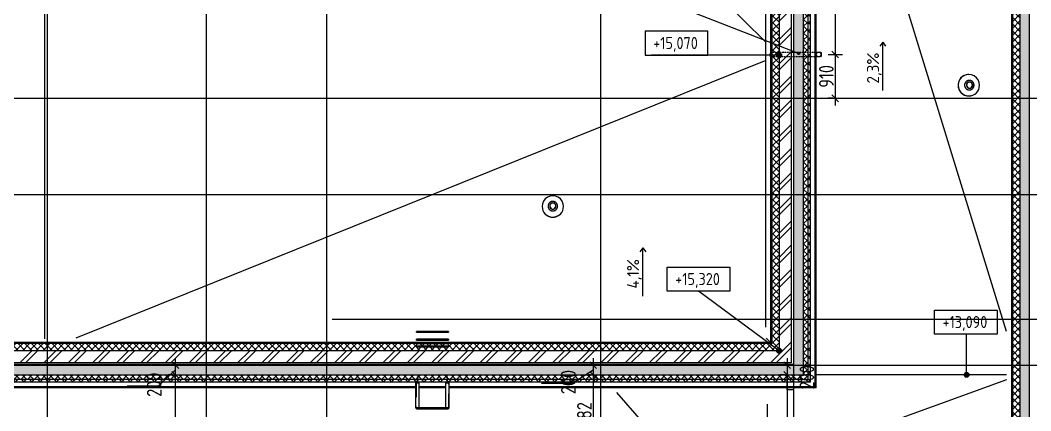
# Model space of a CAD drawing. Header units: millimetres. Extents: x -68946 to 690821, y -552984 to 293768.
# Drawn here: x 116507 to 137493, y -504953 to -496832 of the extents above; entities that cross this region are included whole.
import ezdxf

# ---------------------------------------------------------------- set-up
doc = ezdxf.new("R2010")
doc.units = ezdxf.units.MM
for name, pattern in [('200_ШТРИХ_ш1п0_6_', [8, 5, -3]), ('ADSK_Линия сетки', [2500, 2000, -250, 0, -250]), ('ADSK_Невидимые', [500, 300, -200])]:
    doc.linetypes.add(name, pattern=pattern)
doc.layers.get('Defpoints').update_dxf_attribs({"color": 250})
for name, color, linetype, lineweight in [('Аннотация', 250, 'Continuous', 20), ('Крыша', 7, 'Continuous', 5), ('Линии', 7, 'Continuous', 5), ('Обобщенные модели', 250, 'Continuous', 9), ('Оборудование', 7, 'Continuous', 9), ('Ограждение', 7, 'Continuous', 5), ('Оси', 250, 'Continuous', 9), ('Отметки', 7, 'Continuous', 9), ('Перекрытие', 7, 'Continuous', 9), ('Размеры', 7, 'Continuous', 9), ('Стены внутренние', 7, 'Continuous', 9), ('Стены наружные', 7, 'Continuous', 9), ('Стены отделка', 7, 'Continuous', 13), ('Стены перегородки', 7, 'Continuous', 13), ('Стены штриховка', 250, 'Continuous', 9)]:
    doc.layers.add(name, color=color, linetype=linetype, lineweight=lineweight)
doc.styles.add('GOST Common_1', font='', dxfattribs={"width": 0.9, "height": 250})
doc.styles.add('GOST Common_2', font='', dxfattribs={"width": 0.8, "height": 350})
doc.styles.add('ISOCPEUR_1', font='isocpeur.ttf', dxfattribs={"width": 0.9, "height": 250})
doc.styles.add('А3', font='ГОСТ тип А.ttf')
doc.styles.get('GOST Common_1').set_extended_font_data('GOST Common')
doc.styles.get('GOST Common_2').set_extended_font_data('GOST Common')
doc.dimstyles.new('ADSK_Основной_2_мм', dxfattribs={"dimscale": 304.8, "dimtxt": 201.142999, "dimasz": 0.463911, "dimexe": 0.492126, "dimexo": 0.492126, "dimgap": 0.098425, "dimtad": 1, "dimdec": 0, "dimdsep": 46, "dimtxsty": 'GOST Common_2', "dimblk1": 'OBLIQUE', "dimblk2": 'OBLIQUE', "dimsah": 1, "dimcen": 0.09, "dimdle": 0.492126, "dimazin": 0, "dimtfac": 1, "dimtdec": 4, "dimtix": 1, "dimtmove": 1, "dimatfit": 3, "dimfxl": 1, "dimtvp": 1, "dimtolj": 1, "dimtzin": 0, "dimlwd": 9, "dimlwe": 9, "dimarcsym": 2})
doc.dimstyles.new('ADSK_Основной_2_мм_1', dxfattribs={"dimscale": 304.8, "dimtxt": 201.142999, "dimasz": 0.463911, "dimexe": 0.492126, "dimexo": 0.492126, "dimgap": 0.098425, "dimtad": 1, "dimdec": 0, "dimdsep": 46, "dimtxsty": 'GOST Common_2', "dimblk1": 'OBLIQUE', "dimblk2": 'OBLIQUE', "dimsah": 1, "dimcen": 0.09, "dimdle": 0.492126, "dimazin": 0, "dimtfac": 1, "dimtdec": 4, "dimtix": 1, "dimtmove": 0, "dimatfit": 3, "dimfxl": 1, "dimtvp": 1, "dimtolj": 1, "dimtzin": 0, "dimlwd": 9, "dimlwe": 9, "dimarcsym": 2})
pattern_1 = [(135, (23667.23, -543980.64), (-142.56192, -142.56192), []), (135, (23809.8, -543980.64), (-142.56192, -142.56192), [252.016, -50.403, 3.353, -47.05])]
pattern_2 = [(45, (23667.23, -543980.64), (-70.71068, 70.71068), []), (135, (23667.23, -543980.64), (-70.71068, -70.71068), [])]
pattern_3 = [(135, (23667.23, -543980.64), (-84.85281, -84.85281), []), (225, (23667.23, -543980.64), (84.85281, -84.85281), [])]
pattern_4 = [(45, (23667.23, -543980.64), (-251.4472, 251.4472), []), (45, (23667.23, -543599.64), (-251.4472, 251.4472), [])]

# ---------------------------------------------------------------- blocks, each defined once
blk = doc.blocks.new('Анкер клиновой - Анкер клиновой МКТ V-A 10-10-15_115-14811140-АР3_Кладочный план кровли _17_930 С2-3')
at = {"layer": 'Обобщенные модели'}
for p, q in [((101706, 39734), (101706, 39625)), ((101706, 39734), (101716, 39734)), ((101716, 39625), (101716, 39734)), ((101703, 39619), (101703, 39615)), ((101703, 39615), (101705, 39615)), ((101719, 39615), (101703, 39615)), ((101706, 39614), (101706, 39605)), ((101716, 39605), (101706, 39605)), ((101716, 39605), (101716, 39614)), ((101717, 39615), (101719, 39615)), ((101719, 39615), (101719, 39619))]:
    blk.add_line(p, q, dxfattribs=at)
blk = doc.blocks.new('ОМ_Арматурный стержень_Форма 1 - ОМ_Арматурный стержень_Форма 1-40927686-АР3_Кладочный план кровли _17_930 С2-3')
at = {"layer": 'Обобщенные модели'}
for p, q in [((101734, 40679), (101066, 40679)), ((101066, 40670), (101066, 40679)), ((101066, 40661), (101066, 40670)), ((101066, 40661), (101734, 40661)), ((101734, 40679), (101734, 40670)), ((101734, 40670), (101734, 40661))]:
    blk.add_line(p, q, dxfattribs=at)
blk = doc.blocks.new('TN_Аэратор кровельный ТехноНИКОЛЬ - Аэратор кровельный ТехноНИКОЛЬ 160х460мм-36023644-АР3_Кладочный план кровли _17_930 С2-3')
at = {"layer": 'Оборудование'}
for p, q in [((74130, 40915), (74130, 40915)), ((74175, 40763), (74175, 40763)), ((74200, 40636), (74200, 40636)), ((74216, 40478), (74217, 40478))]:
    blk.add_line(p, q, dxfattribs=at)
at = {"layer": 'Оборудование', "flags": 128}
for points in [[(74281, 40698), (74281, 40702), (74281, 40706), (74281, 40710), (74280, 40714), (74279, 40718), (74279, 40722), (74278, 40726), (74276, 40729), (74275, 40733), (74274, 40737), (74272, 40740), (74270, 40744), (74268, 40747), (74266, 40751), (74264, 40754), (74262, 40757), (74259, 40760), (74257, 40764), (74254, 40766), (74251, 40769), (74249, 40772), (74246, 40775), (74242, 40777), (74239, 40779), (74236, 40781), (74233, 40784), (74229, 40785), (74226, 40787), (74222, 40789), (74218, 40790), (74215, 40792), (74211, 40793), (74207, 40794), (74203, 40795), (74199, 40796), (74196, 40796), (74192, 40797), (74188, 40797), (74184, 40797), (74180, 40797), (74176, 40797), (74172, 40797), (74168, 40796), (74164, 40795), (74160, 40795), (74156, 40794), (74153, 40792), (74149, 40791), (74145, 40790), (74142, 40788), (74138, 40786), (74135, 40785), (74131, 40783), (74128, 40781), (74125, 40778), (74121, 40776), (74118, 40773), (74115, 40771), (74113, 40768), (74110, 40765), (74107, 40762), (74105, 40759), (74102, 40756), (74100, 40753), (74098, 40749), (74096, 40746), (74094, 40742), (74093, 40739), (74091, 40735), (74090, 40732), (74088, 40728), (74087, 40724), (74086, 40720), (74086, 40716), (74085, 40712), (74084, 40708), (74084, 40705), (74084, 40701), (74084, 40698)], [(74084, 40698), (74084, 40695), (74084, 40691), (74085, 40687), (74085, 40683), (74086, 40679), (74087, 40675), (74088, 40671), (74089, 40667), (74090, 40664), (74092, 40660), (74093, 40656), (74095, 40653), (74097, 40649), (74099, 40646), (74101, 40643), (74104, 40640), (74106, 40636), (74108, 40633), (74111, 40630), (74114, 40628), (74117, 40625), (74120, 40622), (74123, 40620), (74126, 40618), (74129, 40615), (74133, 40613), (74136, 40611), (74140, 40610), (74143, 40608), (74147, 40606), (74151, 40605), (74154, 40604), (74158, 40603), (74162, 40602), (74166, 40601), (74170, 40601), (74174, 40600), (74178, 40600), (74182, 40600), (74186, 40600), (74189, 40600), (74193, 40600), (74197, 40601), (74201, 40601), (74205, 40602), (74209, 40603), (74213, 40604), (74216, 40606), (74220, 40607), (74224, 40609), (74227, 40610), (74231, 40612), (74234, 40614), (74238, 40616), (74241, 40619), (74244, 40621), (74247, 40624), (74250, 40626), (74253, 40629), (74255, 40632), (74258, 40635), (74261, 40638), (74263, 40641), (74265, 40644), (74267, 40648), (74269, 40651), (74271, 40654), (74273, 40658), (74274, 40662), (74276, 40665), (74277, 40669), (74278, 40673), (74279, 40677), (74280, 40681), (74280, 40684), (74281, 40688), (74281, 40692), (74281, 40696), (74281, 40698)]]:
    blk.add_lwpolyline(points, dxfattribs=at)
at = {"layer": 'Оборудование'}
for centre, major_axis, start_param, end_param in [((74173, 40697), (-43, 218), 4.516907, 7.6585), ((74173, 40697), (-43, 218), 0.253317, 1.375315), ((74187, 40699), (-12.6, 63.8), 6.087704, 7.6585), ((74188, 40699), (-12.6, 63.8), 4.516907, 7.6585), ((74173, 40697), (-43, 218), 6.087704, 6.312103), ((74188, 40699), (-12, 60.8), 4.516907, 7.6585), ((74187, 40699), (-12, 60.8), 4.516907, 5.933399), ((74173, 40697), (-43, 218), 1.375315, 4.516907), ((74173, 40697), (-43, 218), 1.375315, 2.721712), ((74187, 40699), (-12.6, 63.8), 1.375315, 3.33881), ((74188, 40699), (-12.6, 63.8), 1.375315, 4.516907), ((74188, 40699), (-12, 60.8), 1.375315, 4.516907), ((74187, 40699), (-12, 60.8), 3.172849, 4.516907), ((74173, 40697), (-43, 218), 2.946111, 3.170511)]:
    blk.add_ellipse(centre, major_axis=major_axis, ratio=0.999485, start_param=start_param, end_param=end_param, dxfattribs=at)
blk = doc.blocks.new('TN_Аэратор кровельный ТехноНИКОЛЬ - Аэратор кровельный ТехноНИКОЛЬ 160х460мм-36559659-АР3_Кладочный план кровли _17_930 С2-3')
at = {"layer": 'Оборудование'}
for p, q in [((103677, 43276), (103677, 43276)), ((103835, 43285), (103835, 43285)), ((103965, 43285), (103965, 43285)), ((104122, 43276), (104122, 43276))]:
    blk.add_line(p, q, dxfattribs=at)
at = {"layer": 'Оборудование', "flags": 128}
for points in [[(103998, 43282), (103998, 43286), (103998, 43290), (103998, 43293), (103997, 43297), (103996, 43301), (103995, 43305), (103994, 43309), (103993, 43313), (103992, 43316), (103990, 43320), (103989, 43324), (103987, 43327), (103985, 43331), (103983, 43334), (103981, 43337), (103979, 43341), (103976, 43344), (103974, 43347), (103971, 43350), (103968, 43352), (103965, 43355), (103962, 43358), (103959, 43360), (103956, 43362), (103953, 43365), (103949, 43367), (103946, 43369), (103943, 43370), (103939, 43372), (103935, 43374), (103932, 43375), (103928, 43376), (103924, 43377), (103920, 43378), (103916, 43379), (103912, 43379), (103908, 43380), (103905, 43380), (103901, 43380), (103897, 43380), (103893, 43380), (103889, 43380), (103885, 43379), (103881, 43379), (103877, 43378), (103873, 43377), (103869, 43376), (103866, 43374), (103862, 43373), (103858, 43371), (103855, 43370), (103851, 43368), (103848, 43366), (103845, 43364), (103841, 43361), (103838, 43359), (103835, 43357), (103832, 43354), (103829, 43351), (103827, 43348), (103824, 43345), (103822, 43342), (103819, 43339), (103817, 43336), (103815, 43332), (103813, 43329), (103811, 43326), (103809, 43322), (103808, 43318), (103806, 43315), (103805, 43311), (103804, 43307), (103803, 43303), (103802, 43299), (103802, 43296), (103801, 43292), (103801, 43288), (103801, 43284), (103801, 43282)], [(103801, 43282), (103801, 43278), (103801, 43274), (103801, 43270), (103802, 43266), (103803, 43262), (103804, 43258), (103805, 43254), (103806, 43251), (103807, 43247), (103809, 43243), (103810, 43240), (103812, 43236), (103814, 43233), (103816, 43229), (103818, 43226), (103820, 43223), (103823, 43220), (103825, 43217), (103828, 43214), (103831, 43211), (103834, 43208), (103837, 43206), (103840, 43203), (103843, 43201), (103846, 43199), (103850, 43196), (103853, 43195), (103856, 43193), (103860, 43191), (103864, 43190), (103867, 43188), (103871, 43187), (103875, 43186), (103879, 43185), (103883, 43184), (103887, 43184), (103891, 43183), (103894, 43183), (103898, 43183), (103902, 43183), (103906, 43183), (103910, 43183), (103914, 43184), (103918, 43185), (103922, 43185), (103926, 43186), (103930, 43188), (103933, 43189), (103937, 43190), (103941, 43192), (103944, 43194), (103948, 43195), (103951, 43197), (103954, 43200), (103958, 43202), (103961, 43204), (103964, 43207), (103967, 43209), (103970, 43212), (103972, 43215), (103975, 43218), (103977, 43221), (103980, 43224), (103982, 43227), (103984, 43231), (103986, 43234), (103988, 43238), (103990, 43241), (103991, 43245), (103993, 43249), (103994, 43252), (103995, 43256), (103996, 43260), (103997, 43264), (103997, 43268), (103998, 43272), (103998, 43276), (103998, 43279), (103998, 43282)]]:
    blk.add_lwpolyline(points, dxfattribs=at)
at = {"layer": 'Оборудование'}
for centre, major_axis, start_param, end_param in [((103900, 43276), (222, 0), 0, 3.141593), ((103900, 43276), (222, 0), 3.141593, 6.283185), ((103900, 43285), (65, 0), 0, 3.141593), ((103900, 43285), (65, 0), 3.141593, 6.283185), ((103900, 43285), (62, 0), 0, 3.141593), ((103900, 43285), (62, 0), 3.141593, 6.283185), ((103900, 43285), (65, 0), 3.534292, 5.890486), ((103900, 43285), (62, 0), 0.448799, 2.692794), ((103900, 43276), (222, 0), 3.590392, 5.834386)]:
    blk.add_ellipse(centre, major_axis=major_axis, ratio=0.999801, start_param=start_param, end_param=end_param, dxfattribs=at)
blk = doc.blocks.new('Ограждение - Ограждение-38052386-АР3_Кладочный план кровли _17_930 С2-3')
at = {"layer": 'Ограждение'}
for p, q in [((108422, 58297), (108422, 40445)), ((108322, 40767), (108322, 57984)), ((108331, 40536), (108422, 40445)), ((108422, 40445), (78278, 40445))]:
    blk.add_line(p, q, dxfattribs=at)
blk = doc.blocks.new('ОМ_Арматурный стержень_Форма 1 - ОМ_Арматурный стержень_Форма 1-V74-АР3_Кладочный план кровли _17_930 С2-3')
at = {"layer": 'Обобщенные модели'}
for p, q in [((101734, 39089), (101066, 39089)), ((101066, 39080), (101066, 39089)), ((101066, 39071), (101066, 39080)), ((101066, 39071), (101734, 39071)), ((101734, 39089), (101734, 39080)), ((101734, 39080), (101734, 39071))]:
    blk.add_line(p, q, dxfattribs=at)
blk = doc.blocks.new('ОМ_Уголок_ГОСТ 8509-93 - ОМ_Уголок_ГОСТ 8509-93-25102189-АР3_Кладочный план кровли _17_930 С2-3')
at = {"layer": 'Обобщенные модели'}
for p, q in [((101750, 39625), (101687, 39625)), ((101687, 39625), (101687, 39621)), ((101689, 39619), (101737, 39619)), ((101744, 39612), (101744, 39564)), ((101746, 39562), (101750, 39562)), ((101750, 39562), (101750, 39625))]:
    blk.add_line(p, q, dxfattribs=at)
for centre, radius, start, end in [((101689, 39621), 2.3, 195, 255), ((101689, 39621), 2.3, 180, 270), ((101737, 39612), 7, 0, 90), ((101746, 39564), 2.3, 195, 255), ((101746, 39564), 2.3, 180, 270)]:
    blk.add_arc(centre, radius, start, end, dxfattribs=at)
blk = doc.blocks.new('Анкер клиновой - Анкер клиновой МКТ V-A 10-10-15_115-V75-АР3_Кладочный план кровли _17_930 С2-3')
at = {"layer": 'Обобщенные модели'}
for p, q in [((101703, 39619), (101703, 39615)), ((101703, 39615), (101705, 39615)), ((101705, 39615), (101703, 39615)), ((101717, 39615), (101719, 39615)), ((101719, 39615), (101717, 39615)), ((101719, 39615), (101719, 39619))]:
    blk.add_line(p, q, dxfattribs=at)
blk = doc.blocks.new('ОМ_Уголок_ГОСТ 8509-93 - ОМ_Уголок_ГОСТ 8509-93-V76-АР3_Кладочный план кровли _17_930 С2-3')
at = {"layer": 'Обобщенные модели'}
for p, q in [((101050, 39625), (101050, 39562)), ((101113, 39625), (101050, 39625)), ((101050, 39562), (101054, 39562)), ((101056, 39564), (101056, 39612)), ((101063, 39619), (101111, 39619)), ((101113, 39621), (101113, 39625))]:
    blk.add_line(p, q, dxfattribs=at)
for centre, radius, start, end in [((101054, 39564), 2.3, 270, 0), ((101054, 39564), 2.3, 285, 345), ((101063, 39612), 7, 90, 180), ((101111, 39621), 2.3, 270, 0), ((101111, 39621), 2.3, 285, 345)]:
    blk.add_arc(centre, radius, start, end, dxfattribs=at)
blk = doc.blocks.new('ОМ_Уголок_ГОСТ 8509-93 - ОМ_Уголок_ГОСТ 8509-93-40927688-АР3_Кладочный план кровли _17_930 С2-3')
at = {"layer": 'Обобщенные модели'}
for p, q in [((0, 0), (0, -10)), ((484, 0), (0, 0)), ((9, -63), (530, -63)), ((530, -28), (530, 0)), ((530, -63), (530, -38))]:
    blk.add_line(p, q, dxfattribs=at)
at = {"layer": 'Обобщенные модели', "linetype": 'ADSK_Невидимые'}
blk.add_line((0, -6), (530, -6), dxfattribs=at)
blk = doc.blocks.new('ОМ_Уголок_ГОСТ 8509-93 - ОМ_Уголок_ГОСТ 8509-93-V77-АР3_Кладочный план кровли _17_930 С2-3')
at = {"layer": 'Обобщенные модели'}
for p, q in [((0, 0), (0, -28)), ((0, -38), (0, -63)), ((0, -63), (521, -63)), ((530, 0), (46, 0)), ((530, -10), (530, 0))]:
    blk.add_line(p, q, dxfattribs=at)
at = {"layer": 'Обобщенные модели', "linetype": 'ADSK_Невидимые'}
blk.add_line((0, -6), (530, -6), dxfattribs=at)
blk = doc.blocks.new('ОМ_Арматурный стержень_Форма 1 - ОМ_Арматурный стержень_Форма 1-V4-АР3_Кладочный план кровли _17_930 С2-3')
at = {"layer": 'Обобщенные модели'}
for p, q in [((668, 9), (0, 9)), ((0, -9), (0, 9)), ((668, 9), (668, -9)), ((0, -9), (668, -9))]:
    blk.add_line(p, q, dxfattribs=at)
blk = doc.blocks.new('Высотные отметки - Рамка-32693647-АР3_Кладочный план кровли _17_930 С2-3')
at = {"layer": 'Аннотация'}
for p, q in [((-6.5, 0), (-6.5, 5)), ((-6.5, 5), (6.5, 5)), ((6.5, 5), (6.5, 0)), ((6.5, 0), (-6.5, 0))]:
    blk.add_line(p, q, dxfattribs=at)
blk = doc.blocks.new('_Oblique')
at = {"color": 0, "linetype": 'ByBlock', "lineweight": -2}
blk.add_line((-0.5, -0.5), (0.5, 0.5), dxfattribs=at)
blk = doc.blocks.new('*D6383')
at = {"layer": 'Defpoints', "color": 0, "lineweight": 30, "transparency": 16777216}
for p in [(119827, -504006), (119727, -504206), (119827, -504206)]:
    blk.add_point(p, dxfattribs=at)
at = {"layer": 'Размеры', "color": 0, "lineweight": 9, "transparency": 16777216}
for p, q in [((119727, -503856), (119727, -504356)), ((119677, -504006), (119577, -504006)), ((119727, -504106), (119370, -504442)), ((119677, -504206), (119577, -504206)), ((119370, -504442), (118731, -504442))]:
    blk.add_line(p, q, dxfattribs=at)
at = {"layer": 'Размеры', "color": 0, "lineweight": 9, "transparency": 16777216, "xscale": 141.4, "yscale": 141.4, "zscale": 141.4}
for p, rotation in [((119727, -504006), 90), ((119727, -504206), 270)]:
    blk.add_blockref('_Oblique', p, dxfattribs=dict(at, rotation=rotation))
at = {"layer": 'Размеры', "color": 0, "transparency": 16777216, "insert": (119137, -504662), "char_height": 304.8, "width": 454.11, "attachment_point": 1, "rotation": 90, "line_spacing_factor": 1.022761, "style": 'А3'}
blk.add_mtext('\\A1;200', dxfattribs=at)
blk = doc.blocks.new('*D6384')
at = {"layer": 'Defpoints', "color": 0, "lineweight": 30, "transparency": 16777216}
for p in [(119827, -504206), (119727, -507406), (120307, -507406)]:
    blk.add_point(p, dxfattribs=at)
at = {"layer": 'Размеры', "color": 0, "lineweight": 9, "transparency": 16777216}
for p, q in [((119727, -504056), (119727, -507556)), ((119677, -504206), (119577, -504206)), ((120157, -507406), (119577, -507406))]:
    blk.add_line(p, q, dxfattribs=at)
at = {"layer": 'Размеры', "color": 0, "lineweight": 9, "transparency": 16777216, "xscale": 141.4, "yscale": 141.4, "zscale": 141.4}
for p, rotation in [((119727, -504206), 90), ((119727, -507406), 270)]:
    blk.add_blockref('_Oblique', p, dxfattribs=dict(at, rotation=rotation))
at = {"layer": 'Размеры', "color": 0, "transparency": 16777216, "insert": (119544, -505806), "char_height": 304.8, "width": 605.47, "attachment_point": 5, "rotation": 90, "style": 'А3'}
blk.add_mtext('\\A1;3200', dxfattribs=at)
blk = doc.blocks.new('*D6386')
at = {"layer": 'Defpoints', "color": 0, "lineweight": 30, "transparency": 16777216}
for p in [(128505, -504006), (128405, -504206), (128505, -504206)]:
    blk.add_point(p, dxfattribs=at)
at = {"layer": 'Размеры', "color": 0, "lineweight": 9, "transparency": 16777216}
for p, q in [((128405, -503856), (128405, -504356)), ((128355, -504006), (128255, -504006)), ((128405, -504106), (127970, -504387)), ((128355, -504206), (128255, -504206)), ((127970, -504387), (127331, -504387))]:
    blk.add_line(p, q, dxfattribs=at)
at = {"layer": 'Размеры', "color": 0, "lineweight": 9, "transparency": 16777216, "xscale": 141.4, "yscale": 141.4, "zscale": 141.4}
for p, rotation in [((128405, -504006), 90), ((128405, -504206), 270)]:
    blk.add_blockref('_Oblique', p, dxfattribs=dict(at, rotation=rotation))
at = {"layer": 'Размеры', "color": 0, "transparency": 16777216, "insert": (127737, -504608), "char_height": 304.8, "width": 454.11, "attachment_point": 1, "rotation": 90, "line_spacing_factor": 1.022761, "style": 'А3'}
blk.add_mtext('\\A1;200', dxfattribs=at)
blk = doc.blocks.new('*D6387')
at = {"layer": 'Defpoints', "color": 0, "lineweight": 30, "transparency": 16777216}
for p in [(128505, -504206), (127011, -505988), (128405, -505988)]:
    blk.add_point(p, dxfattribs=at)
at = {"layer": 'Размеры', "color": 0, "lineweight": 9, "transparency": 16777216}
for p, q in [((128405, -504056), (128405, -506138)), ((128355, -504206), (128255, -504206)), ((127161, -505988), (128555, -505988))]:
    blk.add_line(p, q, dxfattribs=at)
at = {"layer": 'Размеры', "color": 0, "lineweight": 9, "transparency": 16777216, "xscale": 141.4, "yscale": 141.4, "zscale": 141.4}
for p, rotation in [((128405, -504206), 90), ((128405, -505988), 270)]:
    blk.add_blockref('_Oblique', p, dxfattribs=dict(at, rotation=rotation))
at = {"layer": 'Размеры', "color": 0, "transparency": 16777216, "insert": (128222, -505097), "char_height": 304.8, "width": 560.47, "attachment_point": 5, "rotation": 90, "style": 'А3'}
blk.add_mtext('\\A1;1782', dxfattribs=at)
blk = doc.blocks.new('*D6393')
at = {"layer": 'Defpoints', "color": 0, "lineweight": 30, "transparency": 16777216}
for p in [(132534, -504006), (132434, -504206), (132534, -504206)]:
    blk.add_point(p, dxfattribs=at)
at = {"layer": 'Размеры', "color": 0, "lineweight": 9, "transparency": 16777216}
for p, q in [((132434, -503856), (132434, -504356)), ((132384, -504006), (132284, -504006)), ((132384, -504206), (132284, -504206)), ((132434, -504515), (132434, -504206)), ((132575, -504515), (132434, -504515))]:
    blk.add_line(p, q, dxfattribs=at)
at = {"layer": 'Размеры', "color": 0, "lineweight": 9, "transparency": 16777216, "xscale": 141.4, "yscale": 141.4, "zscale": 141.4}
for p, rotation in [((132434, -504006), 90), ((132434, -504206), 270)]:
    blk.add_blockref('_Oblique', p, dxfattribs=dict(at, rotation=rotation))
at = {"layer": 'Размеры', "color": 0, "transparency": 16777216, "insert": (132691, -504509), "char_height": 304.8, "width": 454.11, "attachment_point": 1, "rotation": 90, "line_spacing_factor": 1.022761, "style": 'А3'}
blk.add_mtext('\\A1;200', dxfattribs=at)
blk = doc.blocks.new('*D6394')
at = {"layer": 'Defpoints', "color": 0, "lineweight": 30, "transparency": 16777216}
for p in [(132534, -504206), (132434, -507231), (133183, -507231)]:
    blk.add_point(p, dxfattribs=at)
at = {"layer": 'Размеры', "color": 0, "lineweight": 9, "transparency": 16777216}
for p, q in [((132434, -504056), (132434, -507381)), ((132384, -504206), (132284, -504206)), ((133033, -507231), (132284, -507231))]:
    blk.add_line(p, q, dxfattribs=at)
at = {"layer": 'Размеры', "color": 0, "lineweight": 9, "transparency": 16777216, "xscale": 141.4, "yscale": 141.4, "zscale": 141.4}
for p, rotation in [((132434, -504206), 90), ((132434, -507231), 270)]:
    blk.add_blockref('_Oblique', p, dxfattribs=dict(at, rotation=rotation))
at = {"layer": 'Размеры', "color": 0, "transparency": 16777216, "insert": (132251, -505718), "char_height": 304.8, "width": 605.47, "attachment_point": 5, "rotation": 90, "style": 'А3'}
blk.add_mtext('\\A1;3025', dxfattribs=at)
blk = doc.blocks.new('*D6202')
at = {"layer": 'Defpoints', "color": 0, "lineweight": 30, "transparency": 16777216}
for p in [(133137, -491645), (133137, -497545), (133430, -497545)]:
    blk.add_point(p, dxfattribs=at)
at = {"layer": 'Размеры', "color": 0, "lineweight": 9, "transparency": 16777216}
for p, q in [((133430, -491495), (133430, -497695)), ((133287, -491645), (133580, -491645)), ((133287, -497545), (133580, -497545))]:
    blk.add_line(p, q, dxfattribs=at)
at = {"layer": 'Размеры', "color": 0, "lineweight": 9, "transparency": 16777216, "xscale": 141.4, "yscale": 141.4, "zscale": 141.4}
for p, rotation in [((133430, -491645), 90), ((133430, -497545), 270)]:
    blk.add_blockref('_Oblique', p, dxfattribs=dict(at, rotation=rotation))
at = {"layer": 'Размеры', "color": 0, "transparency": 16777216, "insert": (133248, -494595), "char_height": 304.8, "width": 605.47, "attachment_point": 5, "rotation": 90, "style": 'А3'}
blk.add_mtext('\\A1;5900', dxfattribs=at)
blk = doc.blocks.new('*D6203')
at = {"layer": 'Defpoints', "color": 0, "lineweight": 30, "transparency": 16777216}
for p in [(133137, -497545), (133430, -498456), (133530, -498456)]:
    blk.add_point(p, dxfattribs=at)
at = {"layer": 'Размеры', "color": 0, "lineweight": 9, "transparency": 16777216}
for p, q in [((133287, -497545), (133580, -497545)), ((133430, -497395), (133430, -498606)), ((133380, -498456), (133280, -498456))]:
    blk.add_line(p, q, dxfattribs=at)
at = {"layer": 'Размеры', "color": 0, "lineweight": 9, "transparency": 16777216, "xscale": 141.4, "yscale": 141.4, "zscale": 141.4}
for p, rotation in [((133430, -497545), 90), ((133430, -498456), 270)]:
    blk.add_blockref('_Oblique', p, dxfattribs=dict(at, rotation=rotation))
at = {"layer": 'Размеры', "color": 0, "transparency": 16777216, "insert": (133248, -498000), "char_height": 304.8, "width": 409.1, "attachment_point": 5, "rotation": 90, "style": 'А3'}
blk.add_mtext('\\A1;910', dxfattribs=at)

msp = doc.modelspace()

# ---------------------------------------------------------------- hatches: boundary and pattern name
at = {"layer": 'Аннотация', "true_color": 0xa2a2a2}
h = msp.add_hatch(color=253, dxfattribs=at)
edge = h.paths.add_edge_path()
edge.add_arc((132671.0447, -497522.8331), 25, 0, 360)
at = {"layer": 'Отметки'}
h = msp.add_hatch(color=256, dxfattribs=at)
edge = h.paths.add_edge_path()
edge.add_arc((132267.2242, -497558.4824), 50, 0, 360)
h = msp.add_hatch(color=256, dxfattribs=at)
edge = h.paths.add_edge_path()
edge.add_arc((132267.2242, -503705.6404), 50, 0, 360)
h = msp.add_hatch(color=256, dxfattribs=at)
edge = h.paths.add_edge_path()
edge.add_arc((136159.9388, -504205.6404), 50, 0, 360)
at = {"layer": 'Стены внутренние', "lineweight": 5}
h = msp.add_hatch(dxfattribs=at)
h.set_pattern_fill('FP_1', color=256, style=0, pattern_type=2)
h.set_pattern_definition(pattern_1)
h.paths.add_polyline_path([(132767.2242, -504005.6404), (132767.2242, -485205.6203), (132567.2242, -485205.6203), (132567.2242, -504005.6404)])
h = msp.add_hatch(dxfattribs=at)
h.set_pattern_fill('FP_44', color=256, style=0, pattern_type=2)
h.set_pattern_definition(pattern_4)
h.paths.add_polyline_path([(132517.2242, -503955.6404), (132517.2242, -485255.6404), (132267.2242, -485255.6404), (132267.2242, -503955.6404), (132437.1369, -503955.6404)])
h = msp.add_hatch(dxfattribs=at)
h.set_pattern_fill('FP_1', color=256, style=0, pattern_type=2)
h.set_pattern_definition(pattern_1)
h.paths.add_polyline_path([(137467.2304, -524955.6404), (137467.2304, -485605.6404), (137267.2304, -485605.6404), (137267.2304, -524955.6404), (137399.2356, -524955.6404)])
h = msp.add_hatch(dxfattribs=at)
h.set_pattern_fill('FP_44', color=256, style=0, pattern_type=2)
h.set_pattern_definition(pattern_4)
h.paths.add_polyline_path([(132267.2242, -503955.6404), (132267.2242, -503705.6404), (101767.2298, -503705.6404), (101767.2298, -503955.6404), (131019.3944, -503955.6404)])
h = msp.add_hatch(dxfattribs=at)
h.set_pattern_fill('FP_1', color=256, style=0, pattern_type=2)
h.set_pattern_definition(pattern_1)
h.paths.add_polyline_path([(132437.1369, -504205.6404), (132767.2242, -504205.6404), (132767.2242, -504005.6404), (101467.2298, -504005.6404), (101467.2298, -504205.6404), (131019.3944, -504205.6404)])
at = {"layer": 'Стены наружные', "lineweight": 5}
h = msp.add_hatch(dxfattribs=at)
h.set_pattern_fill('FP_33', color=256, style=0, pattern_type=2)
h.set_pattern_definition(pattern_2)
h.paths.add_polyline_path([(132117.2242, -503555.6404), (132267.2242, -503555.6404), (132267.2242, -485655.6404), (132117.2242, -485655.6404), (132117.2242, -503535.6404)])
h = msp.add_hatch(dxfattribs=at)
h.set_pattern_fill('FP_33', color=256, style=0, pattern_type=2)
h.set_pattern_definition(pattern_2)
h.paths.add_polyline_path([(132767.2242, -504205.6404), (132867.2242, -504205.6404), (132867.2242, -485755.641), (132767.2242, -485755.641), (132767.2242, -504005.6404)])
h = msp.add_hatch(dxfattribs=at)
h.set_pattern_fill('FP_34', color=256, style=0, pattern_type=2)
h.set_pattern_definition(pattern_3)
h.paths.add_polyline_path([(132867.2242, -504305.6404), (132917.2242, -504305.6404), (132917.2242, -485755.641), (132867.2242, -485755.641), (132867.2242, -504205.6404)])
h = msp.add_hatch(dxfattribs=at)
h.set_pattern_fill('FP_33', color=256, style=0, pattern_type=2)
h.set_pattern_definition(pattern_2)
h.paths.add_polyline_path([(137267.2298, -511354.64), (137267.2298, -494965.64), (137117.2298, -494965.64), (137117.2298, -511354.64)])
h = msp.add_hatch(dxfattribs=at)
h.set_pattern_fill('FP_33', color=256, style=0, pattern_type=2)
h.set_pattern_definition(pattern_2)
h.paths.add_polyline_path([(132267.2242, -503705.6404), (132267.2242, -503555.6404), (101767.2298, -503555.6404), (101767.2298, -503705.6404), (131019.3944, -503705.6404)])
h.paths.add_polyline_path([(124733.2298, -503624.6404), (124733.2298, -503606.6404), (125401.2298, -503606.9471), (125401.2298, -503624.6404), (124993.9889, -503624.6404)])
h = msp.add_hatch(dxfattribs=at)
h.set_pattern_fill('FP_34', color=256, style=0, pattern_type=2)
h.set_pattern_definition(pattern_3)
h.paths.add_polyline_path([(132437.1369, -504355.6404), (132917.2242, -504355.6404), (132917.2242, -504305.6404), (125383.2298, -504305.6404), (125383.2298, -504355.6404), (131019.3944, -504355.6404)])
h.paths.add_polyline_path([(124723.4683, -504355.6404), (124751.2298, -504355.6404), (124751.2298, -504305.6404), (101117.2298, -504305.6404), (101117.2298, -504355.6404), (124723.2298, -504355.6404)])
h.paths.add_polyline_path([(124761.2298, -504355.6404), (125373.2298, -504355.6404), (125373.2298, -504305.6404), (124761.2298, -504305.6404), (124761.2298, -504318.4057)])
h = msp.add_hatch(dxfattribs=at)
h.set_pattern_fill('FP_33', color=256, style=0, pattern_type=2)
h.set_pattern_definition(pattern_2)
h.paths.add_polyline_path([(132567.2242, -504305.6404), (132867.2242, -504305.6404), (132867.2242, -504205.6404), (101167.2298, -504205.6404), (101167.2298, -504305.6404), (124751.2298, -504305.6404), (124751.8997, -504246.6404), (124761.2298, -504246.6404), (124761.2298, -504305.6404), (125373.2298, -504305.6404), (125373.8997, -504246.6404), (125383.2298, -504246.6404), (125383.2298, -504305.6404), (132437.1369, -504305.6404)])

# ---------------------------------------------------------------- linework, layer by layer
at = {"layer": 'Аннотация', "color": 253, "true_color": 0xa2a2a2}
msp.add_line((132671.0447, -497522.8331), (128781.8899, -496006.6263), dxfattribs=at)
msp.add_circle((132671.0447, -497522.8331), 25, dxfattribs=at)
at = {"layer": 'Крыша'}
for p, q in [((117017.227, -503455.6404), (117017.227, -485763.6404)), ((136989.2298, -503301.103), (133979.1258, -493507.0322)), ((131989.2242, -497288.7729), (129288.2298, -494600.6404)), ((132097.2242, -497396.2586), (132089.2242, -497388.2967)), ((131989.2242, -497670.5421), (117663.7247, -503445.0421)), ((132097.2242, -497627.0081), (132089.2242, -497630.2328)), ((137097.2298, -503652.506), (137089.2298, -503626.4762)), ((136989.2298, -504205.6404), (133037.2242, -504205.6404)), ((137097.2298, -504205.6404), (137089.2298, -504205.6404)), ((137097.2298, -504267.4588), (137089.2298, -504270.3679)), ((136989.2298, -504306.7315), (130865.4991, -506533.5427)), ((128567.2304, -514499.641), (128567.2304, -504575.6404)), ((128890.9804, -504575.6404), (130583.2304, -506509.6404))]:
    msp.add_line(p, q, dxfattribs=at)
at = {"layer": 'Линии', "linetype": '200_ШТРИХ_ш1п0_6_', "lineweight": 9}
for p, q in [((132089.2242, -497495.1605), (133137.2242, -497495.1605)), ((132089.2242, -497595.1605), (132089.2242, -497495.1605)), ((133137.2242, -497495.1605), (133137.2242, -497595.1605)), ((133137.2242, -497595.1605), (132089.2242, -497595.1605))]:
    msp.add_line(p, q, dxfattribs=at)
at = {"layer": 'Линии'}
msp.add_line((122167.2302, -504005.6404), (128867.2302, -504005.6404), dxfattribs=at)
at = {"layer": 'Линии', "lineweight": 9}
msp.add_circle((133087.2242, -497545.1605), 50, dxfattribs=at)
at = {"layer": 'Оси', "linetype": 'ADSK_Линия сетки', "ltscale": 100}
for p, q in [((117067.2302, -482778.6358), (117067.2302, -547719.4803)), ((120367.2302, -482778.6358), (120367.2302, -547719.4803)), ((122867.2305, -482778.6358), (122867.2305, -547719.4803)), ((128567.2304, -547719.4803), (128567.2304, -482778.6358)), ((132567.2307, -482778.6358), (132567.2307, -547719.4803)), ((137267.2304, -482778.6358), (137267.2304, -547719.4803)), ((88763.207, -498455.6404), (180488.1093, -498455.6404)), ((88763.207, -500455.6404), (180488.1093, -500455.6404)), ((180488.1093, -503055.5205), (122987.2298, -503055.5205)), ((88763.207, -504005.6404), (180488.1093, -504005.6404))]:
    msp.add_line(p, q, dxfattribs=at)
at = {"layer": 'Отметки'}
for p, q in [((129619.6676, -497558.4824), (130137.3446, -497558.4824)), ((132267.2242, -497558.4824), (129619.6676, -497558.4824)), ((132267.2242, -503705.6404), (130594.549, -502465.3274)), ((136159.9388, -503360.135), (136145.9981, -503360.135)), ((136159.9388, -504205.6404), (136159.9388, -503360.135))]:
    msp.add_line(p, q, dxfattribs=at)
for centre in [(132267.2242, -497558.4824), (132267.2242, -503705.6404), (136159.9388, -504205.6404)]:
    msp.add_circle(centre, 50, dxfattribs=at)
at = {"layer": 'Перекрытие'}
for p, q in [((101467.2298, -503985.641), (132567.2242, -503985.641)), ((132367.2757, -503985.641), (132367.2757, -504005.6404))]:
    msp.add_line(p, q, dxfattribs=at)
at = {"layer": 'Размеры'}
for p, q in [((134417.8882, -497290.8941), (134356.502, -497370.8941)), ((134417.8882, -497290.8941), (134479.2744, -497370.8941)), ((134417.8882, -498290.8941), (134417.8882, -497290.8941)), ((129435.5541, -501567.0419), (129374.1679, -501647.0419)), ((129435.5541, -501567.0419), (129496.9402, -501647.0419)), ((129435.5541, -502567.0419), (129435.5541, -501567.0419)), ((132017.1378, -504814.2708), (132017.1378, -505814.2708))]:
    msp.add_line(p, q, dxfattribs=at)
at = {"layer": 'Стены отделка', "lineweight": 5}
for p, q in [((133037.2242, -504475.6404), (133037.2242, -485775.641)), ((124723.2298, -504475.6404), (100997.2298, -504475.6404)), ((125348.2298, -504475.6404), (124786.2298, -504475.6404)), ((133037.2242, -504475.6404), (125411.2298, -504475.6404))]:
    msp.add_line(p, q, dxfattribs=at)
at = {"layer": 'Стены перегородки'}
for p, q in [((132567.2242, -485205.6203), (132567.2242, -504005.6404)), ((132767.2242, -485005.6203), (132767.2242, -504205.6404)), ((132517.2242, -485255.6404), (132517.2242, -503955.6404)), ((137467.2304, -524955.6404), (137467.2304, -485405.6404)), ((132267.2242, -485505.6404), (132267.2242, -503705.6404)), ((137267.2304, -485605.6404), (137267.2304, -515530.6404)), ((132097.2242, -503535.6404), (132097.2242, -485675.6404)), ((132867.2242, -504305.6404), (132867.2242, -485755.641)), ((132917.2242, -504355.6404), (132917.2242, -485755.641)), ((137267.2298, -494965.64), (137267.2298, -511354.64)), ((137097.2298, -511350.6404), (137097.2298, -495115.64)), ((101937.2298, -503535.6404), (132097.2242, -503535.6404)), ((132267.2242, -503705.6404), (101767.2298, -503705.6404)), ((132567.2242, -504005.6404), (101467.2298, -504005.6404)), ((132517.2242, -503955.6404), (101517.2298, -503955.6404)), ((124751.6287, -504305.6404), (101167.2298, -504305.6404)), ((101267.2298, -504205.6404), (132767.2242, -504205.6404)), ((125373.6287, -504305.6404), (124760.831, -504305.6404)), ((132867.2242, -504305.6404), (125382.831, -504305.6404)), ((124717.2298, -504355.6404), (101117.2298, -504355.6404)), ((125354.2298, -504355.6404), (124780.2298, -504355.6404)), ((132917.2242, -504355.6404), (125417.2298, -504355.6404))]:
    msp.add_line(p, q, dxfattribs=at)
at = {"layer": 'Стены штриховка'}
for p, q in [((132117.2242, -485655.6404), (132117.2242, -503555.6404)), ((133017.2242, -504455.6404), (133017.2242, -485775.641)), ((137117.2298, -511350.6404), (137117.2298, -495115.64)), ((132117.2242, -503555.6404), (101917.2298, -503555.6404)), ((124723.2298, -504455.6404), (101017.2298, -504455.6404)), ((125348.2298, -504455.6404), (124786.2298, -504455.6404)), ((133017.2242, -504455.6404), (125411.2298, -504455.6404))]:
    msp.add_line(p, q, dxfattribs=at)

# ---------------------------------------------------------------- block references
at = {"layer": 'Обобщенные модели'}
for name, p in [('ОМ_Арматурный стержень_Форма 1 - ОМ_Арматурный стержень_Форма 1-40927686-АР3_Кладочный план кровли _17_930 С2-3', (23667.2298, -543980.641)), ('Анкер клиновой - Анкер клиновой МКТ V-A 10-10-15_115-14811140-АР3_Кладочный план кровли _17_930 С2-3', (23045.2298, -543980.641)), ('Анкер клиновой - Анкер клиновой МКТ V-A 10-10-15_115-14811140-АР3_Кладочный план кровли _17_930 С2-3', (23667.2298, -543980.641)), ('ОМ_Уголок_ГОСТ 8509-93 - ОМ_Уголок_ГОСТ 8509-93-V76-АР3_Кладочный план кровли _17_930 С2-3', (23667.2298, -543980.641)), ('Анкер клиновой - Анкер клиновой МКТ V-A 10-10-15_115-V75-АР3_Кладочный план кровли _17_930 С2-3', (23045.2298, -543980.641)), ('ОМ_Уголок_ГОСТ 8509-93 - ОМ_Уголок_ГОСТ 8509-93-25102189-АР3_Кладочный план кровли _17_930 С2-3', (23667.2298, -543980.641)), ('Анкер клиновой - Анкер клиновой МКТ V-A 10-10-15_115-V75-АР3_Кладочный план кровли _17_930 С2-3', (23667.2298, -543980.641)), ('ОМ_Арматурный стержень_Форма 1 - ОМ_Арматурный стержень_Форма 1-V74-АР3_Кладочный план кровли _17_930 С2-3', (23667.2298, -543980.641))]:
    msp.add_blockref(name, p, dxfattribs=at)
at = {"layer": 'Обобщенные модели', "rotation": 180}
for p in [(125401.2298, -503475.6404), (125401.2298, -503545.6404), (125401.2298, -503615.6404)]:
    msp.add_blockref('ОМ_Арматурный стержень_Форма 1 - ОМ_Арматурный стержень_Форма 1-V4-АР3_Кладочный план кровли _17_930 С2-3', p, dxfattribs=at)
at = {"layer": 'Обобщенные модели', "extrusion": (0, 0, -1)}
for name, p, rotation in [('ОМ_Уголок_ГОСТ 8509-93 - ОМ_Уголок_ГОСТ 8509-93-V77-АР3_Кладочный план кровли _17_930 С2-3', (-124723.2298, -504370.6404), 270.0000000000002), ('ОМ_Уголок_ГОСТ 8509-93 - ОМ_Уголок_ГОСТ 8509-93-40927688-АР3_Кладочный план кровли _17_930 С2-3', (-125411.2298, -504900.6404), 90.00000000000007)]:
    msp.add_blockref(name, p, dxfattribs=dict(at, rotation=rotation))
at = {"layer": 'Оборудование'}
for name, p in [('TN_Аэратор кровельный ТехноНИКОЛЬ - Аэратор кровельный ТехноНИКОЛЬ 160х460мм-36023644-АР3_Кладочный план кровли _17_930 С2-3', (62033.576, -538880.8922)), ('TN_Аэратор кровельный ТехноНИКОЛЬ - Аэратор кровельный ТехноНИКОЛЬ 160х460мм-36559659-АР3_Кладочный план кровли _17_930 С2-3', (23667.2298, -543980.641))]:
    msp.add_blockref(name, p, dxfattribs=at)
at = {"layer": 'Ограждение'}
msp.add_blockref('Ограждение - Ограждение-38052386-АР3_Кладочный план кровли _17_930 С2-3', (23667.2298, -543980.641), dxfattribs=at)
at = {"layer": 'Отметки', "extrusion": (0, 0, -1), "xscale": 99.99999999999993, "yscale": 99.99999999999993, "zscale": 99.99999999999993}
msp.add_blockref('Высотные отметки - Рамка-32693647-АР3_Кладочный план кровли _17_930 С2-3', (-130137.3446, -497558.4824), dxfattribs=at)
at = {"layer": 'Отметки', "xscale": 99.99999999999993, "yscale": 99.99999999999993, "zscale": 99.99999999999993}
for p in [(130594.549, -502465.3274), (136145.9981, -503360.135)]:
    msp.add_blockref('Высотные отметки - Рамка-32693647-АР3_Кладочный план кровли _17_930 С2-3', p, dxfattribs=at)

# ---------------------------------------------------------------- texts
at = {"layer": 'Отметки', "char_height": 250, "width": 1164.590943, "attachment_point": 1, "line_spacing_factor": 1.022761, "style": 'GOST Common_1'}
for s, insert in [('+15,070', (129652.0984, -497181.7753)), ('+15,320', (130109.3028, -502088.6203)), ('+13,090', (135660.7519, -502983.4279))]:
    msp.add_mtext(s, dxfattribs=dict(at, insert=insert))
at = {"layer": 'Размеры', "char_height": 250, "attachment_point": 1, "rotation": 90, "line_spacing_factor": 1.149209, "style": 'ISOCPEUR_1'}
for s, insert, width in [('2,3%', (134091.2743, -498146.9339), 854.495671), ('4,1%', (129108.9401, -502410.6329), 824.6182)]:
    msp.add_mtext(s, dxfattribs=dict(at, insert=insert, width=width))

# ---------------------------------------------------------------- dimensions: what is measured, and where the dimension line sits
at = {"layer": 'Размеры'}
for base, p1, p2, override, picture, middle in [((133429.9026, -497545.1605), (133137.2242, -491645.1605), (133137.2242, -497545.1605), {"dimtxt": 1, "dimlfac": 1, "dimpost": '<>', "dimtxsty": 'А3', "dimfxl": 5900}, '*D6202', (133247.5026, -494595.1605)), ((133429.9026, -498455.6404), (133137.2242, -497545.1605), (133529.8875, -498455.6404), {"dimtxt": 1, "dimlfac": 1, "dimpost": '<>', "dimtxsty": 'А3', "dimfxl": 991.543288}, '*D6203', (133247.5026, -498000.4005)), ((119726.5454, -507405.6404), (119826.5303, -504205.6404), (120307.2298, -507405.6404), {"dimtxt": 1, "dimlfac": 1, "dimpost": '<>', "dimtxsty": 'А3', "dimfxl": 3235.903587}, '*D6384', (119544.1454, -505805.6404)), ((128404.8655, -505987.7065), (128504.8504, -504205.6404), (127011.2304, -505987.7065), {"dimtxt": 1, "dimlfac": 1, "dimpost": '<>', "dimtxsty": 'А3', "dimfxl": 2325.222658}, '*D6387', (128222.4655, -505096.6735)), ((132433.6167, -507230.6404), (132533.6016, -504205.6404), (133183.2304, -507230.6404), {"dimtxt": 1, "dimlfac": 1, "dimpost": '<>', "dimtxsty": 'А3', "dimfxl": 3093.968751}, '*D6394', (132251.2167, -505718.1404))]:
    dim = msp.add_linear_dim(base=base, p1=p1, p2=p2, angle=90, dimstyle='ADSK_Основной_2_мм_1', override=override, dxfattribs=at)
    dim.commit()
    dim.dimension.update_dxf_attribs({"geometry": picture, "text_midpoint": middle})
for base, p1, p2, picture, middle in [((119726.5454, -504205.6404), (119826.5303, -504005.6404), (119826.5303, -504205.6404), '*D6383', (119340.1478, -504441.5481)), ((128404.8655, -504205.6404), (128504.8504, -504005.6404), (128504.8504, -504205.6404), '*D6386', (127940.1963, -504386.9679)), ((132433.6167, -504205.6404), (132533.6016, -504005.6404), (132533.6016, -504205.6404), '*D6393', (132688.7431, -504515.3918))]:
    dim = msp.add_linear_dim(base=base, p1=p1, p2=p2, angle=90, dimstyle='ADSK_Основной_2_мм', override={"dimtxt": 1, "dimlfac": 1, "dimpost": '<>', "dimtxsty": 'А3', "dimfxl": 200}, dxfattribs=at)
    dim.commit()
    dim.dimension.update_dxf_attribs({"geometry": picture, "text_midpoint": middle, "dimtype": 160, "text_rotation": 90})

doc.saveas('drawing.dxf')
